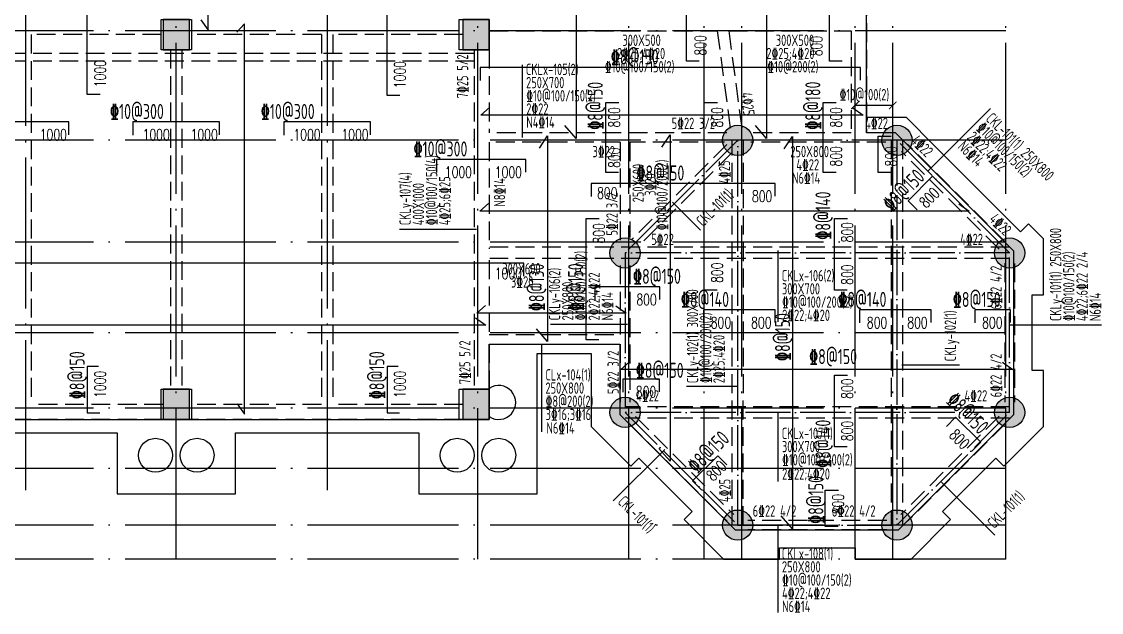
# Model space of a CAD drawing. Header units: millimetres. Extents: x 2998490 to 15040601, y 444546 to 7822218.
# Drawn here: x 14669164 to 14697800, y 7699995 to 7715654 of the extents above; entities that cross this region are included whole.
import ezdxf

# ---------------------------------------------------------------- set-up
doc = ezdxf.new("R2010")
doc.units = ezdxf.units.MM
doc.header["$LTSCALE"] = 2000
doc.linetypes.add('DASH', pattern=[0.35, 0.25, -0.1])
doc.linetypes.add('DOTE', pattern=[2.42, 2, -0.2, 0.02, -0.2])
for name, color, linetype in [('3-AXIS', 3, 'Continuous'), ('3-ban', 84, 'Continuous'), ('3-ban-rein', 1, 'Continuous'), ('3-ban-TEXT', 7, 'Continuous'), ('3-column-DOWN', 232, 'Continuous'), ('3-COLUMN-UP', 2, 'Continuous'), ('3-dote', 43, 'DOTE'), ('3-HATCH', 8, 'Continuous'), ('3-liang-rein-X', 54, 'Continuous'), ('3-liang-rein-Y', 130, 'Continuous'), ('3-liang-R截面-X', 50, 'Continuous'), ('3-liang-R截面-Y', 70, 'Continuous'), ('3-liang-s-1', 44, 'Continuous'), ('3-liang-xu', 120, 'DASH'), ('3-装饰线脚', 7, 'Continuous'), ('DOTE', 9, 'DOTE')]:
    doc.layers.add(name, color=color, linetype=linetype)
doc.styles.add('DIM_FONT', font='SIMPLEX', dxfattribs={"width": 0.8, "bigfont": 'HZTXT'})
doc.styles.add('TJ1', font='tj-romans1.shx', dxfattribs={"width": 0.8, "bigfont": 'tj-hztxt1.shx'})
doc.styles.add('TSSD_Rein', font='Tssdeng.shx', dxfattribs={"width": 0.7, "bigfont": 'hztxt.shx'})
doc.dimstyles.new('DIMN100', dxfattribs={"dimtxt": 300, "dimasz": 100, "dimexe": 250, "dimexo": 300, "dimgap": 150, "dimtad": 1, "dimdec": 0, "dimzin": 0, "dimdsep": 46, "dimtxsty": 'DIM_FONT', "dimblk": 'ARCHTICK', "dimcen": 0.09, "dimclrt": 7, "dimazin": 2, "dimtfac": 1, "dimtdec": 0, "dimtix": 1, "dimtmove": 2, "dimatfit": 3, "dimldrblk": 'ARCHTICK', "dimfxl": 0, "dimtolj": 1, "dimtzin": 0, "dimarcsym": 0})

# ---------------------------------------------------------------- blocks, each defined once
blk = doc.blocks.new('_ArchTick')
at = {"color": 0, "linetype": 'ByBlock', "const_width": 0.15}
blk.add_lwpolyline([(-0.5, -0.5), (0.5, 0.5)], dxfattribs=at)
blk = doc.blocks.new('*D1081')
at = {"layer": '3-liang-rein-X', "color": 0, "lineweight": -2}
for p, q in [((14691267, 7713411), (14691267, 7713933)), ((14692267, 7713411), (14692267, 7713933)), ((14692267, 7713433), (14691267, 7713433))]:
    blk.add_line(p, q, dxfattribs=at)
at = {"layer": 'Defpoints', "color": 0}
for p in [(14691267, 7713433), (14691267, 7712811), (14692267, 7712811)]:
    blk.add_point(p, dxfattribs=at)
at = {"layer": '3-liang-rein-X', "color": 0, "lineweight": -2, "xscale": 200, "yscale": 200, "zscale": 200, "rotation": 180}
blk.add_blockref('_ArchTick', (14691267, 7713433), dxfattribs=at)
at = {"layer": '3-liang-rein-X', "color": 0, "lineweight": -2, "xscale": 200, "yscale": 200, "zscale": 200}
blk.add_blockref('_ArchTick', (14692267, 7713433), dxfattribs=at)

msp = doc.modelspace()

# ---------------------------------------------------------------- hatches: boundary and pattern name
at = {"layer": '3-HATCH'}
for points in [[(14673616.8, 7715708.7), (14672916.8, 7715708.7), (14672916.8, 7714908.7), (14673616.8, 7714908.7)], [(14681566.8, 7715708.7), (14680866.8, 7715708.7), (14680866.8, 7714908.7), (14681566.8, 7714908.7)], [(14673616.8, 7705908.7), (14672916.8, 7705908.7), (14672916.8, 7705108.7), (14673616.8, 7705108.7)], [(14681566.8, 7705908.7), (14680866.8, 7705908.7), (14680866.8, 7705108.7), (14681566.8, 7705108.7)]]:
    msp.add_hatch(color=256, dxfattribs=at).paths.add_polyline_path(points)
h = msp.add_hatch(color=256, dxfattribs=at)
edge = h.paths.add_edge_path()
edge.add_arc((14688154.1, 7712508.7), 400, 0, 360)
h = msp.add_hatch(color=256, dxfattribs=at)
edge = h.paths.add_edge_path()
edge.add_arc((14692379.1, 7712508.7), 400, 0, 360)
h = msp.add_hatch(color=256, dxfattribs=at)
edge = h.paths.add_edge_path()
edge.add_arc((14685166.6, 7709521.2), 400, 0, 360)
h = msp.add_hatch(color=256, dxfattribs=at)
edge = h.paths.add_edge_path()
edge.add_arc((14695366.6, 7709521.2), 400, 0, 360)
h = msp.add_hatch(color=256, dxfattribs=at)
edge = h.paths.add_edge_path()
edge.add_arc((14685166.6, 7705296.2), 400, 0, 360)
h = msp.add_hatch(color=256, dxfattribs=at)
edge = h.paths.add_edge_path()
edge.add_arc((14695366.6, 7705296.2), 400, 0, 360)
h = msp.add_hatch(color=256, dxfattribs=at)
edge = h.paths.add_edge_path()
edge.add_arc((14688154.1, 7702308.7), 400, 0, 360)
h = msp.add_hatch(color=256, dxfattribs=at)
edge = h.paths.add_edge_path()
edge.add_arc((14692379.1, 7702308.7), 400, 0, 360)

# ---------------------------------------------------------------- linework, layer by layer
at = {"layer": '3-AXIS', "color": 15, "linetype": 'DOTE'}
for p, q in [((14673266.8, 7701408.7), (14673266.8, 7731923.2)), ((14681266.8, 7701408.7), (14681266.8, 7731923.2)), ((14685266.8, 7701408.7), (14685266.8, 7731923.2)), ((14687266.8, 7701408.7), (14687266.8, 7731923.2)), ((14688266.4, 7701408.7), (14688266.4, 7731923.2)), ((14691266.8, 7701408.7), (14691266.8, 7731923.2)), ((14692267.3, 7701408.7), (14692267.3, 7731923.2)), ((14695266.8, 7701408.7), (14695266.8, 7731923.2)), ((14695266.8, 7715408.7), (14614408.5, 7715408.7)), ((14695266.8, 7712508.7), (14614408.5, 7712508.7)), ((14695266.8, 7709808.7), (14614408.5, 7709808.7)), ((14695266.8, 7707408.7), (14614408.5, 7707408.7)), ((14695266.8, 7705408.7), (14614408.5, 7705408.7)), ((14695266.8, 7703808.7), (14614408.5, 7703808.7)), ((14695266.8, 7702308.7), (14614408.5, 7702308.7)), ((14695266.8, 7701408.7), (14614408.5, 7701408.7))]:
    msp.add_line(p, q, dxfattribs=at)
at = {"layer": '3-ban-rein'}
for points in [[(14690927.2, 7714608.7), (14690589.3, 7714608.7), (14690589.3, 7727569.1), (14690935.3, 7727569.1)], [(14673918.5, 7715704.5), (14674112, 7715430.8), (14674112, 7719388.1), (14673908.9, 7719158.7)], [(14683652.9, 7719037.1), (14683870.9, 7719362.7), (14683870.9, 7712558.7), (14683573.4, 7712900.8)], [(14687134.4, 7714608.7), (14686796.4, 7714608.7), (14686796.4, 7719369.1), (14687142.4, 7719369.1)], [(14688702.9, 7719037.1), (14688920.9, 7719362.7), (14688920.9, 7712558.7), (14688623.4, 7712900.8)], [(14671245.3, 7713718.3), (14670907.3, 7713718.3), (14670907.3, 7716708.7), (14671253.3, 7716708.7)], [(14679195.3, 7713692.2), (14678857.3, 7713692.2), (14678857.3, 7716708.7), (14679203.3, 7716708.7)], [(14674879.1, 7705524.8), (14675072.5, 7705251.1), (14675072.5, 7715599), (14674869.4, 7715369.6)], [(14691410.6, 7714103.9), (14691410.6, 7714441.9), (14681326.9, 7714441.9), (14681326.9, 7714095.8)], [(14684992.6, 7711658.7), (14684654.7, 7711658.7), (14684654.7, 7713508.7), (14685000.7, 7713508.7)], [(14687607.3, 7708531.7), (14687269.3, 7708531.7), (14687269.3, 7713508.7), (14687615.3, 7713508.7)], [(14690762.2, 7711658.7), (14690424.2, 7711658.7), (14690424.2, 7713508.7), (14690770.3, 7713508.7)], [(14691204.9, 7713364.5), (14691478.5, 7713171.1), (14681341.8, 7713171.1), (14681571.1, 7713374.2)], [(14670416.8, 7712656.1), (14670416.8, 7712994), (14668116.8, 7712994), (14668116.8, 7712648)], [(14674416.8, 7712656.1), (14674416.8, 7712994), (14672116.8, 7712994), (14672116.8, 7712648)], [(14678416.8, 7712656.1), (14678416.8, 7712994), (14676116.8, 7712994), (14676116.8, 7712648)], [(14682896.5, 7712303.2), (14683114.5, 7712628.8), (14683114.5, 7707171.1), (14682817, 7707513.2)], [(14686141.7, 7712323.4), (14686359.7, 7712649), (14686359.7, 7704000.1), (14686062.2, 7704342.2)], [(14689387.8, 7712283.1), (14689605.8, 7712608.6), (14689605.8, 7702208.7), (14689308.2, 7702550.8)], [(14692219.9, 7711658.7), (14691881.9, 7711658.7), (14691881.9, 7712619.5), (14692227.9, 7712619.5)], [(14682539.4, 7711664.7), (14682539.4, 7712002.6), (14680166.8, 7712002.6), (14680166.8, 7711656.6)], [(14693560.1, 7711314.9), (14693321.1, 7711553.8), (14692673.6, 7710906.3), (14692918.3, 7710661.6)], [(14689146.5, 7711027.2), (14689146.5, 7711365.1), (14684273.3, 7711365.1), (14684273.3, 7711019.1)], [(14694021.7, 7710825.8), (14694295.4, 7710632.4), (14681317.6, 7710632.4), (14681546.9, 7710835.5)], [(14684473.4, 7707221), (14684135.4, 7707221), (14684135.4, 7710431.7), (14684481.5, 7710431.7)], [(14691059.2, 7708531.7), (14690721.2, 7708531.7), (14690721.2, 7710431.7), (14691067.2, 7710431.7)], [(14682480.6, 7708909.1), (14682480.6, 7709247), (14618819.5, 7709247), (14618819.5, 7708901)], [(14686091.8, 7708287.4), (14686091.8, 7708625.4), (14684368.1, 7708625.4), (14684368.1, 7708279.3)], [(14684927.2, 7708120.7), (14685200.9, 7707927.3), (14681240.2, 7707927.3), (14681469.6, 7708130.3)], [(14689146.5, 7707675.9), (14689146.5, 7708013.9), (14687246.5, 7708013.9), (14687246.5, 7707667.9)], [(14693287.2, 7707675.9), (14693287.2, 7708013.9), (14691387.2, 7708013.9), (14691387.2, 7707667.9)], [(14695388.9, 7707675.9), (14695388.9, 7708013.9), (14694441.8, 7708013.9), (14694441.8, 7707667.9)], [(14681204.9, 7707803.5), (14681478.5, 7707610.1), (14618817.4, 7707610.1), (14619046.8, 7707813.1)], [(14695177.4, 7706627.7), (14695451, 7706434.3), (14685052.7, 7706434.3), (14685282.1, 7706637.4)], [(14671199.4, 7706508.7), (14670907.3, 7706508.7), (14670907.3, 7705282.7), (14671236.6, 7705282.7)], [(14679149.4, 7706508.7), (14678857.3, 7706508.7), (14678857.3, 7705282.7), (14679186.6, 7705282.7)], [(14691059.2, 7704385.7), (14690721.2, 7704385.7), (14690721.2, 7706285.7), (14691067.2, 7706285.7)], [(14686077.8, 7705839.9), (14686077.8, 7706177.8), (14685106.8, 7706177.8), (14685106.8, 7705831.8)], [(14694362.6, 7704264.9), (14694601.6, 7704503.9), (14693934.2, 7705171.2), (14693689.6, 7704926.5)], [(14687864.6, 7703907.7), (14687625.6, 7704146.7), (14686956.7, 7703477.8), (14687201.4, 7703233.1)], [(14690815.9, 7702269.2), (14690477.9, 7702269.2), (14690477.9, 7703233.7), (14690823.9, 7703233.7)]]:
    msp.add_lwpolyline(points, dxfattribs=at)
at = {"layer": '3-column-DOWN'}
for points in [[(14673666.8, 7714908.7), (14672866.8, 7714908.7), (14672866.8, 7715708.7), (14673666.8, 7715708.7)], [(14681566.8, 7714908.7), (14680766.8, 7714908.7), (14680766.8, 7715708.7), (14681566.8, 7715708.7)], [(14673666.8, 7705108.7), (14672866.8, 7705108.7), (14672866.8, 7705908.7), (14673666.8, 7705908.7)], [(14681566.8, 7705108.7), (14680766.8, 7705108.7), (14680766.8, 7705908.7), (14681566.8, 7705908.7)]]:
    msp.add_lwpolyline(points, close=True, dxfattribs=at)
at = {"layer": '3-COLUMN-UP'}
for points in [[(14673616.8, 7715708.7), (14672916.8, 7715708.7), (14672916.8, 7714908.7), (14673616.8, 7714908.7)], [(14681566.8, 7715708.7), (14680866.8, 7715708.7), (14680866.8, 7714908.7), (14681566.8, 7714908.7)], [(14673616.8, 7705908.7), (14672916.8, 7705908.7), (14672916.8, 7705108.7), (14673616.8, 7705108.7)], [(14681566.8, 7705908.7), (14680866.8, 7705908.7), (14680866.8, 7705108.7), (14681566.8, 7705108.7)]]:
    msp.add_lwpolyline(points, close=True, dxfattribs=at)
for centre in [(14688154.1, 7712508.7), (14692379.1, 7712508.7), (14685166.6, 7709521.2), (14695366.6, 7709521.2), (14685166.6, 7705296.2), (14695366.6, 7705296.2), (14688154.1, 7702308.7), (14692379.1, 7702308.7)]:
    msp.add_circle(centre, 400, dxfattribs=at)
at = {"layer": '3-dote'}
for p, q in [((14669266.8, 7731413.9), (14669266.8, 7703232.3)), ((14677266.8, 7731413.9), (14677266.8, 7703232.3))]:
    msp.add_line(p, q, dxfattribs=at)
at = {"layer": '3-liang-R截面-X'}
for p, q in [((14682434.9, 7714505.8), (14682434.9, 7712579.8)), ((14689219.9, 7709588.5), (14689219.9, 7707700.1)), ((14682948, 7707108.7), (14682948, 7704783.5)), ((14689219.9, 7705278.7), (14689219.9, 7703463.7)), ((14689219.9, 7702308.7), (14689219.9, 7699995.3))]:
    msp.add_line(p, q, dxfattribs=at)
at = {"layer": '3-liang-R截面-Y'}
for p, q in [((14694857.8, 7713346.4), (14693199.6, 7711688.2)), ((14686421.8, 7710870.2), (14687169.3, 7710122.7)), ((14679183.2, 7710152.7), (14681228.1, 7710152.7)), ((14685229.9, 7707629.7), (14683190.9, 7707629.7)), ((14697800.2, 7707611.9), (14695366.6, 7707611.9)), ((14694034.7, 7706543.6), (14692504.8, 7706543.6)), ((14688154.4, 7705979.6), (14686800.8, 7705979.8)), ((14686219.1, 7704316.3), (14684852, 7702949.2)), ((14693559.2, 7703451), (14694970, 7702040.2))]:
    msp.add_line(p, q, dxfattribs=at)
at = {"layer": '3-liang-s-1'}
msp.add_lwpolyline([(14695477.1, 7709573), (14692341.3, 7712708.7), (14691566.8, 7712708.7), (14691566.8, 7727708.7), (14681566.8, 7727708.7), (14681566.8, 7729708.7), (14618716.8, 7729708.7), (14618716.8, 7705108.7), (14681566.8, 7705108.7), (14681566.8, 7707108.7), (14685027.1, 7707108.7), (14685027.1, 7705244.4), (14688087.8, 7702183.7), (14692416.3, 7702183.7), (14695477.1, 7705244.4), (14695477.1, 7709573)], dxfattribs=at)
at = {"layer": '3-liang-xu'}
for p, q in [((14691566.8, 7719108.7), (14691566.8, 7712708.7)), ((14681566.8, 7715408.7), (14687613, 7715408.7)), ((14687613, 7715408.7), (14687963.4, 7712802.1)), ((14687915.7, 7715408.7), (14688260.8, 7712842.1)), ((14687915.7, 7715408.7), (14691166.8, 7715408.7)), ((14691166.8, 7715408.7), (14691166.8, 7712708.7)), ((14672866.8, 7715308.7), (14669416.8, 7715308.7)), ((14669416.8, 7715308.7), (14669416.8, 7705508.7)), ((14677116.8, 7715308.7), (14673666.8, 7715308.7)), ((14677116.8, 7715308.7), (14677116.8, 7705508.7)), ((14680866.8, 7715308.7), (14677416.8, 7715308.7)), ((14677416.8, 7715308.7), (14677416.8, 7705508.7)), ((14673116.8, 7714908.7), (14673116.8, 7705908.7)), ((14673416.8, 7714908.7), (14673416.8, 7705908.7)), ((14681166.8, 7714908.7), (14681166.8, 7705908.7)), ((14681566.8, 7714908.7), (14681566.8, 7712708.7)), ((14681166.8, 7714808.7), (14619016.8, 7714808.7)), ((14681166.8, 7714608.7), (14619016.8, 7714608.7)), ((14687867, 7712708.7), (14681566.8, 7712708.7)), ((14691166.8, 7712708.7), (14688441.5, 7712708.7)), ((14692155.7, 7712708.7), (14691566.8, 7712708.7)), ((14681566.8, 7712458.7), (14681566.8, 7709631.7)), ((14685041.8, 7712458.7), (14681566.8, 7712458.7)), ((14685041.8, 7712458.7), (14685041.8, 7709846.9)), ((14685291.8, 7712458.7), (14685291.8, 7709929)), ((14687807.8, 7712458.7), (14685291.8, 7712458.7)), ((14687862.7, 7712394), (14685344.8, 7709876.1)), ((14688004.1, 7702308.7), (14688004.9, 7712508.1)), ((14688304.1, 7702308.7), (14688304.9, 7712508)), ((14692083.5, 7712458.7), (14688500.7, 7712458.7)), ((14692229.1, 7712508.7), (14692229.1, 7702308.7)), ((14692529.1, 7712508.7), (14692529.1, 7702308.7)), ((14695263.9, 7709801.4), (14692660.5, 7712404.2)), ((14687997.6, 7712175.4), (14685496.5, 7709674.3)), ((14695086.9, 7709624.9), (14692500.1, 7712211)), ((14695366.6, 7709671.2), (14681581.4, 7709671.2)), ((14681566.8, 7709331.7), (14681566.8, 7707358.7)), ((14695366.6, 7709371.2), (14681581.4, 7709371.2)), ((14685041.8, 7709193.1), (14685041.8, 7707358.7)), ((14685291.8, 7709193.1), (14685291.8, 7705568.4)), ((14695241.8, 7709247.8), (14695241.8, 7705567.9)), ((14695491.8, 7709246.8), (14695491.8, 7705569)), ((14681566.8, 7707358.7), (14685041.8, 7707358.7)), ((14681566.8, 7707108.7), (14681566.8, 7705908.7)), ((14681566.8, 7707108.7), (14685041.8, 7707108.7)), ((14685041.8, 7707108.7), (14685041.8, 7705568.4)), ((14672916.8, 7705508.7), (14669416.8, 7705508.7)), ((14677116.8, 7705508.7), (14673616.8, 7705508.7)), ((14680866.8, 7705508.7), (14677416.8, 7705508.7)), ((14695366.6, 7705446.2), (14685166.6, 7705446.2)), ((14672916.8, 7705108.7), (14665616.8, 7705108.7)), ((14680866.8, 7705108.7), (14673616.8, 7705108.7)), ((14695366.6, 7705146.2), (14685166.6, 7705146.2)), ((14685448.2, 7705191.6), (14688049.9, 7702589.9)), ((14695086.3, 7705192.5), (14692483.8, 7702590)), ((14685271.6, 7705014.6), (14687873.2, 7702413)), ((14695262.3, 7705014.9), (14692660.5, 7702413.1)), ((14692106.5, 7702433.7), (14688427.2, 7702433.7)), ((14692106.6, 7702183.7), (14688427.2, 7702183.7))]:
    msp.add_line(p, q, dxfattribs=at)
at = {"layer": '3-装饰线脚'}
for points in [[(14695654.7, 7710081.6), (14695216.4, 7710520), (14693377.9, 7712358.4), (14692627.6, 7713108.7), (14691566.8, 7713108.7), (14691566.8, 7720208.7)], [(14666836.8, 7704758.7), (14671696.8, 7704758.7), (14671698.2, 7703138.7), (14674836.8, 7703138.7), (14674836.8, 7704758.7), (14679696.8, 7704758.7), (14679698.2, 7703138.7), (14682836.8, 7703138.7), (14682836.8, 7706858.7), (14684266.6, 7706858.7), (14684266.6, 7704923.4), (14685316.9, 7703873.2), (14685529, 7704085.3), (14686943.2, 7702671.1), (14686731.1, 7702458.9), (14687781.3, 7701408.7), (14689266.6, 7701408.7), (14689266.6, 7701708.7), (14691266.6, 7701708.7), (14691266.8, 7701408.7), (14692751.9, 7701408.7), (14693802.1, 7702458.9), (14693590, 7702671.1), (14695004.2, 7704085.3), (14695216.4, 7703873.2), (14696266.6, 7704923.4), (14696266.6, 7706408.7), (14695966.6, 7706408.7), (14695966.6, 7708408.7), (14696266.6, 7708408.7), (14696266.6, 7709894), (14695866.8, 7710293.8), (14695654.7, 7710081.6)]]:
    msp.add_lwpolyline(points, dxfattribs=at)
for centre in [(14672716.8, 7704158.7), (14673816.8, 7704158.7), (14680716.8, 7704158.7), (14681816.8, 7704158.7)]:
    msp.add_circle(centre, 450, dxfattribs=at)
msp.add_arc((14681816.8, 7705558.7), 450, 236.25101, 123.74899, dxfattribs=at)
at = {"layer": 'DOTE', "ltscale": 0.3}
for p, q in [((14688154.1, 7702308.7), (14688154.9, 7712508.1)), ((14692379.1, 7712508.7), (14692379.1, 7702308.7)), ((14695366.6, 7709521.2), (14685166.6, 7709521.2)), ((14695366.6, 7705296.2), (14685166.6, 7705296.2))]:
    msp.add_line(p, q, dxfattribs=at)
msp.add_lwpolyline([(14685166.6, 7709521.2), (14685166.6, 7705296.2), (14688154.1, 7702308.7), (14692379.1, 7702308.7), (14695366.6, 7705296.2), (14695366.6, 7709521.2), (14692379.1, 7712508.7), (14688154.1, 7712508.7)], close=True, dxfattribs=at)

# ---------------------------------------------------------------- texts
at = {"layer": '3-ban', "style": 'TSSD_Rein', "width": 0.7}
for s, rotation, p in [('%%1328@150', 0.00581, (14684789.5, 7714518.8, -5065)), ('%%1328@150', 89.99419, (14684577.6, 7712787.3, -5065)), ('%%1328@180', 89.99419, (14690347.2, 7712787.3, -5065)), ('%%13210@300', 0.00581, (14671508.9, 7713070.9, -5065)), ('%%13210@300', 0.00581, (14675508.9, 7713070.9, -5065)), ('%%13210@300', 0.00581, (14679558.9, 7712079.5, -5065)), ('%%1328@150', 0.00581, (14685469.2, 7711442.1, -5065)), ('%%1328@150', 45, (14692245.4, 7710598.8)), ('%%1328@140', 89.99419, (14690616.8, 7709873.5)), ('%%1328@130', 89.99419, (14683020.2, 7707977.7, -5065)), ('%%1328@150', 89.99419, (14684058.4, 7707977.7, -5065)), ('%%1328@150', 0.00581, (14685379.3, 7708702.3, -5065)), ('%%1328@140', 0.00581, (14686649.7, 7708090.8, -5065)), ('%%1328@140', 0.00581, (14690823.3, 7708090.8, -5065)), ('%%1328@150', 359.99419, (14693859.4, 7708089.4, -5065)), ('%%1328@150', 89.99419, (14689544.3, 7706658.3, -5065)), ('%%1328@150', 90.00581, (14670835.1, 7705644.7, -5065)), ('%%1328@150', 90.00581, (14678785.1, 7705644.7, -5065)), ('%%1328@150', 359.99419, (14690049.4, 7706575.4, -5065)), ('%%1328@150', 359.99419, (14685451.6, 7706210.9, -5065)), ('%%1328@150', 315, (14693663.8, 7705583.6)), ('%%1328@140', 89.99419, (14690616.8, 7703826)), ('%%1328@150', 45, (14687069.1, 7703661)), ('%%1328@150', 89.99419, (14690427.4, 7702340.3))]:
    msp.add_text(s, height=400, rotation=rotation, dxfattribs=at).set_placement(p)
at = {"layer": '3-ban-TEXT', "style": 'TJ1', "width": 0.7}
for s, rotation, p in [('800', 90, (14687317, 7714755.3)), ('800', 90, (14690398.8, 7714734.2)), ('1000', 90, (14671397.2, 7713915.3)), ('1000', 90, (14679347.2, 7713889.1)), ('800', 90, (14685032.7, 7712848.1)), ('800', 90, (14687759.2, 7712848.1)), ('800', 90, (14690914.1, 7712848.1)), ('800', 90, (14685032.7, 7711774.7)), ('800', 90, (14690914.1, 7711814.2)), ('800', 90, (14692371.8, 7711814.2)), ('800', 45, (14693152, 7710691.6)), ('800', 90, (14684625.3, 7709771.2)), ('800', 90, (14691211.1, 7709801.6)), ('800', 90, (14687759.2, 7708727.4)), ('800', 90, (14691211.1, 7708678.6)), ('1000', 90, (14671397.2, 7705678.6)), ('1000', 90, (14679347.2, 7705678.6)), ('800', 90, (14691211.1, 7705655.5)), ('800', 90, (14691211.1, 7704532.6)), ('800', 315, (14693741.5, 7704671.1)), ('800', 45, (14687503.5, 7703453.6)), ('800', 90, (14690967.8, 7702594.7))]:
    msp.add_text(s, height=300, rotation=rotation, dxfattribs=at).set_placement(p)
for s, p in [('1000', (14669646.5, 7712504.1)), ('1000', (14672373.5, 7712504.1)), ('1000', (14673646.5, 7712504.1)), ('1000', (14676373.5, 7712504.1)), ('1000', (14677646.5, 7712504.1)), ('1000', (14680389, 7711512.7)), ('1000', (14681714.3, 7711512.7)), ('800', (14684425.6, 7710959.9)), ('800', (14688532.8, 7710875.2)), ('1000', (14681714.3, 7708829.9)), ('800', (14685468.2, 7708135.5)), ('800', (14687440.5, 7707524)), ('800', (14688512.1, 7707524)), ('800', (14691581.1, 7707524)), ('800', (14692652.7, 7707524)), ('800', (14694637, 7707524)), ('800', (14685454.1, 7705688))]:
    msp.add_text(s, height=300, dxfattribs=at).set_placement(p)
at = {"layer": '3-liang-rein-X', "style": 'TSSD_Rein', "width": 0.7}
for s, p in [('2%%13225;4%%13220', (14684953.3, 7714658.7)), ('2%%13225;4%%13220', (14688913.7, 7714658.7)), ('%%13210@100/150(2)', (14684633, 7714308.7)), ('%%13210@200(2)', (14688942.3, 7714308.7)), ('%%13210@100(2)', (14690857.1, 7713567.8)), ('5%%13222 3/2', (14686404.3, 7712808.7)), ('4%%13222', (14691535.4, 7712808.7)), ('3%%13222', (14684304.7, 7712058.7)), ('4%%13222', (14689709.7, 7711708.7)), ('N6%%13214', (14689594.9, 7711358.7)), ('5%%13222', (14685861.5, 7709731.7)), ('4%%13222', (14694054.1, 7709731.7)), ('3%%13220', (14682142.9, 7708604.6)), ('%%13210@100/200(2)', (14689332.7, 7708070.8)), ('2%%13222;4%%13220', (14689332.7, 7707720.8)), ('%%1328@200(2)', (14683060.9, 7705441)), ('4%%13222', (14685463.6, 7705585.7)), ('4%%13222', (14694168.9, 7705585.7)), ('3%%13216;3%%13216', (14683060.9, 7705091)), ('N6%%13214', (14683082.6, 7704732.3)), ('%%13210@100/200(2)', (14689332.7, 7703890.4)), ('2%%13222;4%%13220', (14689332.7, 7703514)), ('6%%13222 4/2', (14688553.4, 7702533.7)), ('6%%13222 4/2', (14690651.7, 7702533.7)), ('%%13210@100/150(2)', (14689332.7, 7700703)), ('4%%13222;4%%13222', (14689332.7, 7700353)), ('N6%%13214', (14689332.7, 7700003))]:
    msp.add_text(s, height=300, dxfattribs=at).set_placement(p)
for s, p in [('%%13210@100/150(2)', (14682547.8, 7713538.2)), ('2%%13222', (14682547.8, 7713188.2)), ('N4%%13214', (14682547.8, 7712838.2))]:
    msp.add_text(s, height=300, rotation=360, dxfattribs=at).set_placement(p)
at = {"layer": '3-liang-rein-Y', "style": 'TSSD_Rein', "width": 0.7}
for s, rotation, p in [('7%%13225 5/2', 90, (14681007.2, 7713623.4)), ('4%%13225', 277, (14688235.2, 7713758.3)), ('%%13210@100/150(2)', 315, (14694465.1, 7712806.3)), ('4%%13222', 315, (14692725.7, 7712465.9)), ('2%%13222;4%%13222', 315, (14694217.6, 7712558.8)), ('N6%%13214', 315, (14693970.1, 7712311.3)), ('%%13210@100/150(4)', 90, (14680186.8, 7710256.9)), ('%%13210@100/200(2)', 90, (14686298.9, 7710123.9)), ('4%%13225', 90, (14687954.5, 7711359.8)), ('4%%13225;6%%13225', 90, (14680536.8, 7710256.9)), ('N8%%13214', 90, (14681989.1, 7710749.6)), ('3%%13220', 90, (14685984.4, 7711036.3)), ('5%%13222 3/2', 90, (14684970, 7709982.9)), ('4%%13222', 315, (14694803.9, 7710388.3)), ('%%13210@100/150(2)', 90, (14684147.5, 7707733.9)), ('%%13210@100/150(2)', 90, (14697085.9, 7707716.1)), ('4%%13222;6%%13222 2/4', 90, (14697435.9, 7707716.1)), ('6%%13222 4/2', 90, (14695155.9, 7708025.6)), ('2%%13222;4%%13222', 90, (14684497.5, 7707733.9)), ('N6%%13214', 90, (14684847.5, 7707733.9)), ('N6%%13214', 90, (14697785.9, 7707716.1)), ('%%13210@100/200(2)', 89.99148, (14687457.2, 7706070.8)), ('7%%13225 5/2', 90, (14681068.7, 7706043.6)), ('2%%13225;4%%13220', 89.99148, (14687807.2, 7706070.7)), ('5%%13222 3/2', 90, (14685002.4, 7705782.8)), ('6%%13222 4/2', 90, (14695155.9, 7705696)), ('4%%13225', 90, (14687962.2, 7702918.5))]:
    msp.add_text(s, height=300, rotation=rotation, dxfattribs=at).set_placement(p)
at = {"layer": '3-liang-R截面-X', "style": 'TSSD_Rein', "width": 0.7}
for s, p in [('300X500', (14685098.2, 7715008.7)), ('300X500', (14689164.8, 7715008.7)), ('250X800', (14689549.5, 7712058.7)), ('300X600', (14681912.6, 7708954.6)), ('CKLx-106(2)', (14689323.1, 7708770.8)), ('300X700', (14689327.9, 7708420.8)), ('CLx-104(1)', (14683056, 7706141)), ('250X800', (14683056, 7705791)), ('CKLx-107(1)', (14689323.1, 7704590.3)), ('300X700', (14689327.9, 7704240.3)), ('CKLx-108(1)', (14689323.1, 7701403)), ('250X800', (14689327.9, 7701053))]:
    msp.add_text(s, height=300, dxfattribs=at).set_placement(p)
for s, p in [('CKLx-105(2)', (14682538.1, 7714238.2)), ('250X700', (14682542.9, 7713888.2))]:
    msp.add_text(s, height=300, rotation=360, dxfattribs=at).set_placement(p)
at = {"layer": '3-liang-R截面-Y', "style": 'TSSD_Rein', "width": 0.7}
for s, rotation, p in [('CKL-101(1) 250X800', 315, (14694712.5, 7713053.7)), ('250X600', 90, (14685665.4, 7710863.3)), ('CKLy-107(4)', 90, (14679486.8, 7710256.9)), ('400X1000', 90, (14679836.8, 7710256.9)), ('CKL-101(1)', 45, (14687237.6, 7710201.8)), ('CKLy-101(1) 250X800', 90, (14696736, 7707716.1)), ('CKLy-106(2)', 90, (14683447.5, 7707733.9)), ('250X800', 90, (14683797.5, 7707733.9)), ('CKLy-102(1) 300X700', 89.99148, (14687107.2, 7706070.8)), ('CKLy-102(1)', 90, (14693942.7, 7706647.8)), ('CKL-101(1)', 45, (14694958.6, 7702198.9)), ('CKL-101(1)', 315, (14684952.9, 7702902.7))]:
    msp.add_text(s, height=300, rotation=rotation, dxfattribs=at).set_placement(p)

# ---------------------------------------------------------------- dimensions: what is measured, and where the dimension line sits
at = {"layer": '3-liang-rein-X'}
dim = msp.add_linear_dim(base=(14691266.8, 7713433.4), p1=(14692267.3, 7712810.6), p2=(14691266.8, 7712810.6), angle=180, text=' ', dimstyle='DIMN100', override={"dimscale": 2}, dxfattribs=at)
dim.commit()
dim.dimension.update_dxf_attribs({"geometry": '*D1081', "text_midpoint": (14691767.1, 7713433.4)})

doc.saveas('drawing.dxf')
